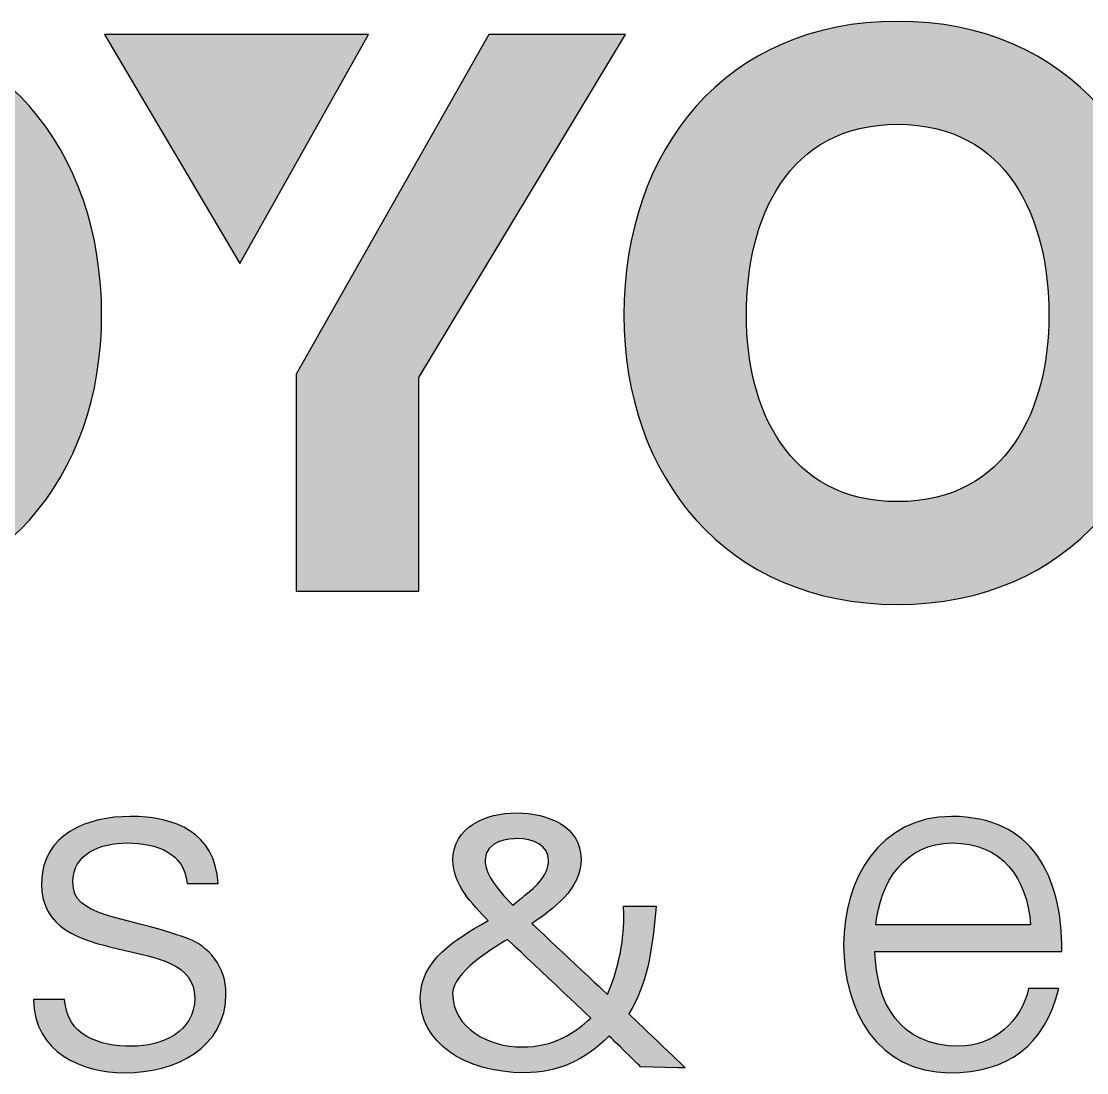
# Model space of a CAD drawing. Header units: millimetres. Extents: x 0 to 42000, y 0 to 29700.
# Drawn here: x 39325 to 39841, y 8774 to 9283 of the extents above; entities that cross this region are included whole.
import ezdxf

# ---------------------------------------------------------------- set-up
doc = ezdxf.new("R2010")
doc.units = ezdxf.units.MM
doc.layers.add('AA-SHEET', color=7, linetype='Continuous')

# ---------------------------------------------------------------- blocks, each defined once
blk = doc.blocks.new('AA-FORM')
at = {"layer": 'AA-SHEET'}
h = blk.add_hatch(color=9, dxfattribs=at)
edge = h.paths.add_edge_path()
edge.add_spline(control_points=[(39158.68, -20559.33), (39158.68, -20512.14), (39178.65, -20466.84), (39231.91, -20466.84)], knot_values=[2, 2, 2, 2, 3, 3, 3, 3], degree=3, periodic=0)
edge.add_line((39231.91, -20466.84), (39231.91, -20417.03))
edge.add_spline(control_points=[(39231.91, -20417.03), (39148.5, -20417.03), (39099.44, -20479.32), (39099.44, -20559.33)], knot_values=[3, 3, 3, 3, 4, 4, 4, 4], degree=3, periodic=0)
edge.add_spline(control_points=[(39099.44, -20559.33), (39099.44, -20637.06), (39148.5, -20699.37), (39231.91, -20699.37)], knot_values=[2, 2, 2, 2, 3, 3, 3, 3], degree=3, periodic=0)
edge.add_line((39231.91, -20699.37), (39231.91, -20649.51))
edge.add_spline(control_points=[(39231.91, -20649.51), (39178.65, -20649.51), (39158.68, -20604.21), (39158.68, -20559.33)], knot_values=[3, 3, 3, 3, 4, 4, 4, 4], degree=3, periodic=0)
edge = h.paths.add_edge_path()
edge.add_spline(control_points=[(39364.41, -20559.33), (39364.41, -20479.32), (39315.34, -20417.03), (39231.91, -20417.03)], knot_values=[0, 0, 0, 0, 1, 1, 1, 1], degree=3, periodic=0)
edge.add_line((39231.91, -20417.03), (39231.91, -20466.84))
edge.add_spline(control_points=[(39231.91, -20466.84), (39285.13, -20466.84), (39305.14, -20512.14), (39305.14, -20559.33)], knot_values=[1, 1, 1, 1, 2, 2, 2, 2], degree=3, periodic=0)
edge.add_spline(control_points=[(39305.14, -20559.33), (39305.14, -20604.21), (39285.13, -20649.51), (39231.91, -20649.51)], knot_values=[0, 0, 0, 0, 1, 1, 1, 1], degree=3, periodic=0)
edge.add_line((39231.91, -20649.51), (39231.91, -20699.37))
edge.add_spline(control_points=[(39231.91, -20699.37), (39315.34, -20699.37), (39364.41, -20637.06), (39364.41, -20559.33)], knot_values=[1, 1, 1, 1, 2, 2, 2, 2], degree=3, periodic=0)
h = blk.add_hatch(color=9, dxfattribs=at)
edge = h.paths.add_edge_path()
edge.add_spline(control_points=[(39676.38, -20559.38), (39676.38, -20512.2), (39696.36, -20466.9), (39749.61, -20466.9)], knot_values=[2, 2, 2, 2, 3, 3, 3, 3], degree=3, periodic=0)
edge.add_line((39749.61, -20466.9), (39749.61, -20417.08))
edge.add_spline(control_points=[(39749.61, -20417.08), (39666.2, -20417.08), (39617.14, -20479.38), (39617.14, -20559.38)], knot_values=[3, 3, 3, 3, 4, 4, 4, 4], degree=3, periodic=0)
edge.add_spline(control_points=[(39617.14, -20559.38), (39617.14, -20637.11), (39666.2, -20699.42), (39749.61, -20699.42)], knot_values=[2, 2, 2, 2, 3, 3, 3, 3], degree=3, periodic=0)
edge.add_line((39749.61, -20699.42), (39749.61, -20649.57))
edge.add_spline(control_points=[(39749.61, -20649.57), (39696.36, -20649.57), (39676.38, -20604.26), (39676.38, -20559.38)], knot_values=[3, 3, 3, 3, 4, 4, 4, 4], degree=3, periodic=0)
edge = h.paths.add_edge_path()
edge.add_spline(control_points=[(39882.11, -20559.38), (39882.11, -20479.38), (39833.05, -20417.08), (39749.61, -20417.08)], knot_values=[0, 0, 0, 0, 1, 1, 1, 1], degree=3, periodic=0)
edge.add_line((39749.61, -20417.08), (39749.61, -20466.9))
edge.add_spline(control_points=[(39749.61, -20466.9), (39802.84, -20466.9), (39822.84, -20512.2), (39822.84, -20559.38)], knot_values=[1, 1, 1, 1, 2, 2, 2, 2], degree=3, periodic=0)
edge.add_spline(control_points=[(39822.84, -20559.38), (39822.84, -20604.26), (39802.84, -20649.57), (39749.61, -20649.57)], knot_values=[0, 0, 0, 0, 1, 1, 1, 1], degree=3, periodic=0)
edge.add_line((39749.61, -20649.57), (39749.61, -20699.42))
edge.add_spline(control_points=[(39749.61, -20699.42), (39833.05, -20699.42), (39882.11, -20637.11), (39882.11, -20559.38)], knot_values=[1, 1, 1, 1, 2, 2, 2, 2], degree=3, periodic=0)
for color, points in [(251, [(39493.45, -20423.42), (39365.68, -20423.42), (39431.28, -20534.23)]), (9, [(39617.83, -20423.42), (39551.75, -20423.42), (39458.51, -20587.93), (39458.51, -20692.9), (39517.83, -20692.9), (39517.83, -20589.46)])]:
    blk.add_hatch(color=color, dxfattribs=at).paths.add_polyline_path(points)
h = blk.add_hatch(color=253, dxfattribs=at)
edge = h.paths.add_edge_path()
edge.add_spline(control_points=[(39350.4, -20833.75), (39350.4, -20820.01), (39363.7, -20814.87), (39376.75, -20814.87)], knot_values=[3, 3, 3, 3, 4, 4, 4, 4], degree=3, periodic=0)
edge.add_spline(control_points=[(39376.75, -20814.87), (39391.19, -20814.87), (39404.27, -20819.76), (39405.67, -20834.45)], knot_values=[2, 2, 2, 2, 3, 3, 3, 3], degree=3, periodic=0)
edge.add_spline(control_points=[(39405.67, -20834.45), (39405.67, -20834.45), (39420.81, -20834.45), (39420.81, -20834.45), (39418.96, -20809.73), (39400.3, -20802.03), (39378.14, -20802.03)], knot_values=[0, 0, 0, 0, 1, 1, 1, 2, 2, 2, 2], degree=3, periodic=0)
edge.add_spline(control_points=[(39378.14, -20802.03), (39357.65, -20802.03), (39335.26, -20810.44), (39335.26, -20834.67)], knot_values=[13, 13, 13, 13, 14, 14, 14, 14], degree=3, periodic=0)
edge.add_spline(control_points=[(39335.26, -20834.67), (39335.26, -20856.38), (39353.89, -20861.73), (39372.31, -20866.15)], knot_values=[12, 12, 12, 12, 13, 13, 13, 13], degree=3, periodic=0)
edge.add_spline(control_points=[(39372.31, -20866.15), (39390.98, -20870.37), (39409.4, -20873.16), (39409.4, -20889.95)], knot_values=[11, 11, 11, 11, 12, 12, 12, 12], degree=3, periodic=0)
edge.add_spline(control_points=[(39409.4, -20889.95), (39409.4, -20906.28), (39393.77, -20913.27), (39378.84, -20913.27)], knot_values=[10, 10, 10, 10, 11, 11, 11, 11], degree=3, periodic=0)
edge.add_spline(control_points=[(39378.84, -20913.27), (39363, -20913.27), (39347.61, -20908.14), (39346.43, -20890.63)], knot_values=[9, 9, 9, 9, 10, 10, 10, 10], degree=3, periodic=0)
edge.add_spline(control_points=[(39346.43, -20890.63), (39346.43, -20890.63), (39331.28, -20890.63), (39331.28, -20890.63), (39331.77, -20916.51), (39355.05, -20926.09), (39375.38, -20926.09)], knot_values=[7, 7, 7, 7, 8, 8, 8, 9, 9, 9, 9], degree=3, periodic=0)
edge.add_spline(control_points=[(39375.38, -20926.09), (39400.08, -20926.09), (39424.52, -20914.2), (39424.52, -20887.86)], knot_values=[6, 6, 6, 6, 7, 7, 7, 7], degree=3, periodic=0)
edge.add_spline(control_points=[(39424.52, -20887.86), (39424.52, -20875.27), (39416.84, -20864.76), (39404.7, -20860.57)], knot_values=[5, 5, 5, 5, 6, 6, 6, 6], degree=3, periodic=0)
edge.add_spline(control_points=[(39404.7, -20860.57), (39373.01, -20849.39), (39350.4, -20851.03), (39350.4, -20833.75)], knot_values=[4, 4, 4, 4, 5, 5, 5, 5], degree=3, periodic=0)
h = blk.add_hatch(color=253, dxfattribs=at)
h.paths.add_polyline_path([(39573.25, -20873.35), (39573.82, -20873.89), (39574.39, -20874.43), (39574.98, -20874.98), (39575.56, -20875.54), (39576.15, -20876.1), (39576.75, -20876.66), (39577.35, -20877.23), (39577.95, -20877.8), (39578.55, -20878.37), (39579.16, -20878.94), (39579.77, -20879.52), (39580.38, -20880.09), (39580.98, -20880.67), (39581.59, -20881.24), (39582.2, -20881.82), (39582.81, -20882.39), (39583.41, -20882.97), (39584.02, -20883.54), (39584.62, -20884.11), (39585.22, -20884.67), (39585.81, -20885.24), (39586.4, -20885.8), (39586.99, -20886.35), (39587.57, -20886.9), (39588.14, -20887.44), (39588.71, -20887.98), (39589.28, -20888.52), (39589.83, -20889.04), (39590.38, -20889.56), (39590.92, -20890.08), (39591.45, -20890.58), (39591.98, -20891.08), (39592.49, -20891.56), (39593, -20892.04), (39593.49, -20892.51), (39593.97, -20892.97), (39594.45, -20893.41), (39594.91, -20893.85), (39595.35, -20894.27), (39595.79, -20894.69), (39596.21, -20895.08), (39596.62, -20895.47), (39597.01, -20895.84), (39597.39, -20896.2), (39597.75, -20896.55), (39598.1, -20896.88), (39598.43, -20897.19), (39598.74, -20897.49), (39599.04, -20897.77), (39599.32, -20898.04), (39599.58, -20898.28), (39599.82, -20898.51), (39600.04, -20898.73), (39600.25, -20898.92), (39600.43, -20899.09), (39600.59, -20899.25), (39600.73, -20899.38), (39600.85, -20899.5), (39600.95, -20899.59), (39601.02, -20899.66), (39600.5, -20900.13), (39599.98, -20900.6), (39599.45, -20901.06), (39598.92, -20901.52), (39598.38, -20901.98), (39597.83, -20902.43), (39597.28, -20902.88), (39596.73, -20903.33), (39596.16, -20903.77), (39595.6, -20904.2), (39595.02, -20904.63), (39594.44, -20905.06), (39593.85, -20905.47), (39593.25, -20905.88), (39592.65, -20906.29), (39592.04, -20906.69), (39591.42, -20907.08), (39590.79, -20907.46), (39590.15, -20907.83), (39589.5, -20908.2), (39588.85, -20908.55), (39588.19, -20908.9), (39587.51, -20909.24), (39586.83, -20909.57), (39586.13, -20909.89), (39585.43, -20910.19), (39584.72, -20910.49), (39583.99, -20910.78), (39583.26, -20911.05), (39582.51, -20911.31), (39581.75, -20911.56), (39580.98, -20911.8), (39580.2, -20912.02), (39579.4, -20912.24), (39578.6, -20912.43), (39577.78, -20912.62), (39576.95, -20912.79), (39576.1, -20912.94), (39575.24, -20913.08), (39574.37, -20913.21), (39573.48, -20913.32), (39572.58, -20913.41), (39571.67, -20913.49), (39570.74, -20913.55), (39569.79, -20913.59), (39568.83, -20913.62), (39567.86, -20913.63), (39567.11, -20913.62), (39566.35, -20913.6), (39565.6, -20913.57), (39564.84, -20913.52), (39564.08, -20913.47), (39563.33, -20913.4), (39562.57, -20913.31), (39561.82, -20913.22), (39561.07, -20913.11), (39560.32, -20912.98), (39559.57, -20912.85), (39558.83, -20912.7), (39558.09, -20912.54), (39557.36, -20912.37), (39556.62, -20912.19), (39555.9, -20911.99), (39555.17, -20911.78), (39554.46, -20911.56), (39553.75, -20911.32), (39553.04, -20911.07), (39552.34, -20910.81), (39551.65, -20910.54), (39550.97, -20910.26), (39550.29, -20909.96), (39549.62, -20909.65), (39548.96, -20909.33), (39548.31, -20909), (39547.67, -20908.65), (39547.04, -20908.3), (39546.42, -20907.93), (39545.81, -20907.54), (39545.21, -20907.15), (39544.62, -20906.75), (39544.05, -20906.33), (39543.48, -20905.9), (39542.93, -20905.46), (39542.39, -20905), (39541.87, -20904.54), (39541.35, -20904.06), (39540.86, -20903.57), (39540.38, -20903.07), (39539.91, -20902.56), (39539.46, -20902.03), (39539.02, -20901.5), (39538.6, -20900.95), (39538.2, -20900.39), (39537.81, -20899.82), (39537.44, -20899.24), (39537.09, -20898.64), (39536.76, -20898.04), (39536.44, -20897.42), (39536.15, -20896.79), (39535.87, -20896.15), (39535.61, -20895.5), (39535.38, -20894.84), (39535.16, -20894.16), (39534.97, -20893.48), (39534.79, -20892.78), (39534.64, -20892.07), (39534.51, -20891.36), (39534.41, -20890.63), (39534.32, -20889.88), (39534.26, -20889.13), (39534.23, -20888.37), (39534.21, -20887.59), (39534.23, -20887.07), (39534.28, -20886.55), (39534.37, -20886.02), (39534.49, -20885.49), (39534.64, -20884.96), (39534.82, -20884.42), (39535.04, -20883.88), (39535.28, -20883.34), (39535.55, -20882.8), (39535.84, -20882.26), (39536.16, -20881.71), (39536.51, -20881.17), (39536.88, -20880.62), (39537.27, -20880.08), (39537.69, -20879.54), (39538.12, -20878.99), (39538.57, -20878.45), (39539.05, -20877.91), (39539.54, -20877.37), (39540.04, -20876.84), (39540.56, -20876.3), (39541.1, -20875.77), (39541.65, -20875.24), (39542.21, -20874.72), (39542.78, -20874.2), (39543.36, -20873.68), (39543.96, -20873.17), (39544.55, -20872.66), (39545.16, -20872.16), (39545.77, -20871.67), (39546.39, -20871.17), (39547.01, -20870.69), (39547.64, -20870.21), (39548.26, -20869.74), (39548.89, -20869.28), (39549.52, -20868.82), (39550.14, -20868.37), (39550.77, -20867.93), (39551.39, -20867.5), (39552, -20867.08), (39552.61, -20866.66), (39553.22, -20866.26), (39553.81, -20865.87), (39554.4, -20865.48), (39554.98, -20865.11), (39555.55, -20864.75), (39556.1, -20864.39), (39556.65, -20864.05), (39557.18, -20863.73), (39557.69, -20863.41), (39558.19, -20863.11), (39558.67, -20862.82), (39559.14, -20862.54), (39559.58, -20862.27), (39560.01, -20862.02), (39560.41, -20861.79), (39560.8, -20861.57), (39560.97, -20861.73), (39561.15, -20861.9), (39561.3, -20862.04), (39561.46, -20862.2), (39561.65, -20862.37), (39561.86, -20862.57), (39562.08, -20862.78), (39562.33, -20863.02), (39562.59, -20863.27), (39562.87, -20863.53), (39563.17, -20863.82), (39563.49, -20864.12), (39563.82, -20864.43), (39564.17, -20864.76), (39564.54, -20865.11), (39564.92, -20865.47), (39565.32, -20865.85), (39565.73, -20866.23), (39566.15, -20866.63), (39566.59, -20867.05), (39567.04, -20867.47), (39567.5, -20867.91), (39567.97, -20868.36), (39568.46, -20868.82), (39568.95, -20869.29), (39569.46, -20869.76), (39569.97, -20870.25), (39570.5, -20870.75), (39571.03, -20871.25), (39571.58, -20871.77), (39572.13, -20872.29), (39572.68, -20872.81)])
h.paths.add_polyline_path([(39619.45, -20897.52), (39621.36, -20894.33), (39623.05, -20891.06), (39624.54, -20887.73), (39625.84, -20884.34), (39626.98, -20880.89), (39627.97, -20877.41), (39628.82, -20873.88), (39629.55, -20870.32), (39630.18, -20866.74), (39630.73, -20863.15), (39631.21, -20859.55), (39631.65, -20855.94), (39632.05, -20852.34), (39632.23, -20850.62), (39632.25, -20850.46), (39632.28, -20850.17), (39632.32, -20849.77), (39632.37, -20849.29), (39632.42, -20848.75), (39632.48, -20848.18), (39632.54, -20847.61), (39632.6, -20847.06), (39632.65, -20846.55), (39632.7, -20846.11), (39632.73, -20845.77), (39632.76, -20845.55), (39632.76, -20845.48), (39632.49, -20845.48), (39631.77, -20845.48), (39630.69, -20845.48), (39629.32, -20845.47), (39627.73, -20845.47), (39626.02, -20845.47), (39624.26, -20845.47), (39622.52, -20845.46), (39620.88, -20845.46), (39619.42, -20845.46), (39618.22, -20845.46), (39617.36, -20845.45), (39616.91, -20845.45), (39616.87, -20845.46), (39616.87, -20845.51), (39616.88, -20845.59), (39616.89, -20845.7), (39616.9, -20845.83), (39616.91, -20845.98), (39616.92, -20846.13), (39616.93, -20846.29), (39616.94, -20846.44), (39616.95, -20846.57), (39616.96, -20846.69), (39616.97, -20846.78), (39616.97, -20846.84), (39616.98, -20846.89), (39616.98, -20847.19), (39616.99, -20847.49), (39617, -20847.79), (39617, -20848.09), (39617.01, -20848.39), (39617.02, -20848.69), (39617.03, -20848.99), (39617.03, -20849.29), (39617.04, -20849.59), (39617.05, -20849.89), (39617.05, -20850.2), (39617.05, -20850.5), (39617.06, -20850.81), (39617.03, -20852.69), (39616.92, -20855.54), (39616.71, -20858.42), (39616.4, -20861.33), (39616, -20864.25), (39615.52, -20867.17), (39614.95, -20870.06), (39614.3, -20872.92), (39613.58, -20875.73), (39612.79, -20878.48), (39611.93, -20881.15), (39611, -20883.72), (39610.01, -20886.19), (39609.03, -20888.08), (39607.84, -20886.95), (39605.86, -20885.08), (39603.22, -20882.61), (39600.08, -20879.66), (39596.58, -20876.37), (39592.85, -20872.87), (39589.06, -20869.31), (39585.33, -20865.81), (39581.81, -20862.51), (39578.65, -20859.54), (39575.99, -20857.05), (39573.98, -20855.16), (39572.76, -20854.01), (39574.17, -20852.73), (39576.58, -20851.06), (39579.02, -20849.3), (39581.45, -20847.44), (39583.82, -20845.48), (39586.11, -20843.4), (39588.26, -20841.2), (39590.25, -20838.87), (39592.02, -20836.41), (39593.55, -20833.81), (39594.78, -20831.06), (39595.68, -20828.16), (39596.22, -20825.1), (39596.34, -20821.85), (39595.98, -20818.62), (39595.15, -20815.66), (39593.89, -20812.98), (39592.23, -20810.57), (39590.22, -20808.42), (39587.89, -20806.53), (39585.28, -20804.9), (39582.43, -20803.52), (39579.38, -20802.39), (39576.17, -20801.5), (39572.84, -20800.86), (39569.42, -20800.45), (39565.95, -20800.27), (39562.61, -20800.33), (39559.31, -20800.63), (39556.04, -20801.16), (39552.85, -20801.94), (39549.78, -20802.97), (39546.87, -20804.26), (39544.16, -20805.79), (39541.69, -20807.59), (39539.51, -20809.64), (39537.66, -20811.97), (39536.18, -20814.56), (39535.1, -20817.42), (39534.49, -20820.56), (39534.36, -20823.74), (39534.58, -20826.32), (39535.07, -20828.83), (39535.8, -20831.25), (39536.75, -20833.61), (39537.89, -20835.89), (39539.2, -20838.11), (39540.66, -20840.26), (39542.24, -20842.36), (39543.92, -20844.4), (39545.66, -20846.39), (39547.45, -20848.33), (39549.26, -20850.23), (39551.07, -20852.1), (39551.39, -20852.5), (39551.32, -20852.52), (39551.24, -20852.54), (39551.16, -20852.57), (39551.08, -20852.6), (39551, -20852.64), (39550.93, -20852.67), (39550.86, -20852.7), (39550.8, -20852.73), (39550.74, -20852.75), (39550.7, -20852.77), (39550.67, -20852.79), (39550.65, -20852.8), (39549.59, -20853.42), (39546.21, -20855.42), (39542.82, -20857.49), (39539.47, -20859.63), (39536.22, -20861.87), (39533.09, -20864.22), (39530.15, -20866.71), (39527.43, -20869.34), (39524.99, -20872.14), (39522.87, -20875.12), (39521.13, -20878.3), (39519.79, -20881.71), (39518.92, -20885.34), (39518.56, -20889.24), (39518.8, -20893.8), (39519.69, -20898.24), (39521.21, -20902.43), (39523.34, -20906.35), (39526.04, -20909.98), (39529.29, -20913.29), (39533.06, -20916.27), (39537.31, -20918.9), (39542.02, -20921.15), (39547.16, -20923.01), (39552.7, -20924.45), (39558.61, -20925.45), (39564.87, -20925.99), (39570.3, -20926.07), (39573.79, -20925.91), (39577.18, -20925.55), (39580.49, -20924.99), (39583.71, -20924.24), (39586.85, -20923.29), (39589.92, -20922.15), (39592.91, -20920.81), (39595.84, -20919.27), (39598.71, -20917.53), (39601.53, -20915.6), (39604.29, -20913.46), (39607.01, -20911.13), (39609.69, -20908.59), (39610.4, -20908.74), (39611.22, -20909.54), (39612.32, -20910.63), (39613.65, -20911.94), (39615.14, -20913.41), (39616.73, -20914.96), (39618.34, -20916.55), (39619.93, -20918.11), (39621.41, -20919.57), (39622.73, -20920.87), (39623.83, -20921.94), (39624.64, -20922.74), (39625.09, -20923.18), (39625.22, -20923.26), (39625.73, -20923.27), (39626.72, -20923.29), (39628.09, -20923.32), (39629.76, -20923.35), (39631.64, -20923.4), (39633.63, -20923.44), (39635.65, -20923.48), (39637.61, -20923.53), (39639.42, -20923.56), (39640.99, -20923.6), (39642.23, -20923.63), (39643.06, -20923.64), (39643.37, -20923.65), (39643.42, -20923.65), (39646.66, -20923.65), (39646.58, -20923.56), (39645.81, -20922.82), (39644.36, -20921.43), (39642.36, -20919.51), (39639.93, -20917.18), (39637.2, -20914.56), (39634.29, -20911.78), (39631.33, -20908.94), (39628.44, -20906.17), (39625.75, -20903.58), (39623.38, -20901.31), (39621.46, -20899.46), (39620.1, -20898.16)])
h.paths.add_polyline_path([(39575.4, -20834.59), (39574.81, -20835.21), (39574.2, -20835.83), (39573.57, -20836.44), (39572.92, -20837.04), (39572.26, -20837.64), (39571.58, -20838.24), (39570.9, -20838.82), (39570.2, -20839.41), (39569.5, -20839.99), (39568.79, -20840.56), (39568.08, -20841.14), (39567.37, -20841.71), (39566.65, -20842.28), (39566.59, -20842.33), (39566.48, -20842.42), (39566.33, -20842.55), (39566.24, -20842.62), (39566.14, -20842.7), (39566.03, -20842.79), (39565.91, -20842.89), (39565.79, -20842.99), (39565.66, -20843.1), (39565.53, -20843.21), (39565.39, -20843.32), (39565.24, -20843.44), (39565.1, -20843.56), (39564.95, -20843.68), (39564.8, -20843.8), (39564.65, -20843.92), (39564.5, -20844.04), (39564.35, -20844.17), (39564.2, -20844.29), (39564.05, -20844.41), (39563.91, -20844.52), (39563.77, -20844.64), (39563.63, -20844.75), (39563.5, -20844.85), (39563.38, -20844.95), (39562.58, -20844.17), (39561.82, -20843.39), (39561.07, -20842.62), (39560.35, -20841.86), (39559.66, -20841.11), (39558.98, -20840.37), (39558.33, -20839.63), (39557.71, -20838.9), (39557.11, -20838.18), (39556.53, -20837.47), (39555.98, -20836.77), (39555.45, -20836.07), (39554.94, -20835.39), (39554.46, -20834.71), (39554, -20834.03), (39553.57, -20833.37), (39553.16, -20832.71), (39552.78, -20832.06), (39552.42, -20831.42), (39552.08, -20830.78), (39551.77, -20830.16), (39551.49, -20829.54), (39551.23, -20828.93), (39550.99, -20828.32), (39550.78, -20827.72), (39550.59, -20827.13), (39550.43, -20826.55), (39550.29, -20825.98), (39550.18, -20825.41), (39550.09, -20824.85), (39550.03, -20824.29), (39549.99, -20823.75), (39549.98, -20823.21), (39549.99, -20822.67), (39550.03, -20822.15), (39550.09, -20821.64), (39550.17, -20821.16), (39550.28, -20820.69), (39550.41, -20820.24), (39550.56, -20819.81), (39550.72, -20819.4), (39550.91, -20819), (39551.12, -20818.62), (39551.34, -20818.25), (39551.58, -20817.9), (39551.84, -20817.56), (39552.11, -20817.24), (39552.39, -20816.94), (39552.69, -20816.65), (39553, -20816.37), (39553.33, -20816.1), (39553.66, -20815.85), (39554, -20815.61), (39554.36, -20815.39), (39554.72, -20815.17), (39555.09, -20814.97), (39555.46, -20814.78), (39555.84, -20814.6), (39556.23, -20814.43), (39556.62, -20814.27), (39557.01, -20814.13), (39557.41, -20813.99), (39557.81, -20813.86), (39558.21, -20813.74), (39558.61, -20813.63), (39559.01, -20813.53), (39559.41, -20813.43), (39559.81, -20813.35), (39560.2, -20813.27), (39560.59, -20813.2), (39560.97, -20813.14), (39561.35, -20813.08), (39561.73, -20813.03), (39562.09, -20812.98), (39562.45, -20812.94), (39562.8, -20812.91), (39563.14, -20812.88), (39563.47, -20812.85), (39563.79, -20812.83), (39564.09, -20812.81), (39564.39, -20812.8), (39564.67, -20812.79), (39564.93, -20812.78), (39565.18, -20812.78), (39565.41, -20812.77), (39565.63, -20812.77), (39566.11, -20812.78), (39566.59, -20812.79), (39567.06, -20812.81), (39567.54, -20812.84), (39568.02, -20812.88), (39568.49, -20812.93), (39568.96, -20812.99), (39569.42, -20813.06), (39569.89, -20813.13), (39570.35, -20813.22), (39570.8, -20813.31), (39571.25, -20813.42), (39571.7, -20813.53), (39572.14, -20813.65), (39572.57, -20813.78), (39573, -20813.92), (39573.42, -20814.07), (39573.84, -20814.23), (39574.24, -20814.4), (39574.64, -20814.58), (39575.03, -20814.77), (39575.41, -20814.97), (39575.78, -20815.18), (39576.14, -20815.4), (39576.49, -20815.62), (39576.83, -20815.86), (39577.16, -20816.11), (39577.47, -20816.37), (39577.78, -20816.63), (39578.07, -20816.91), (39578.35, -20817.2), (39578.61, -20817.5), (39578.86, -20817.8), (39579.1, -20818.12), (39579.32, -20818.45), (39579.53, -20818.79), (39579.72, -20819.14), (39579.89, -20819.5), (39580.05, -20819.87), (39580.19, -20820.25), (39580.32, -20820.64), (39580.42, -20821.04), (39580.51, -20821.45), (39580.58, -20821.87), (39580.63, -20822.31), (39580.66, -20822.75), (39580.67, -20823.21), (39580.64, -20824.01), (39580.57, -20824.81), (39580.45, -20825.59), (39580.28, -20826.35), (39580.07, -20827.1), (39579.82, -20827.84), (39579.53, -20828.56), (39579.2, -20829.27), (39578.83, -20829.97), (39578.43, -20830.66), (39578, -20831.34), (39577.53, -20832.01), (39577.04, -20832.67), (39576.52, -20833.32), (39575.97, -20833.96)])
h = blk.add_hatch(color=253, dxfattribs=at)
edge = h.paths.add_edge_path()
edge.add_spline(control_points=[(39783.85, -20867.33), (39806.47, -20867.33), (39829.09, -20867.33), (39829.09, -20867.33), (39829.09, -20830.73), (39814.83, -20802.03), (39775.68, -20802.03)], knot_values=[6, 6, 6, 6, 6.5, 6.5, 6.5, 7.5, 7.5, 7.5, 7.5], degree=3, periodic=0)
edge.add_spline(control_points=[(39775.68, -20802.03), (39740.98, -20802.03), (39723.47, -20832.37), (39723.47, -20864.05)], knot_values=[5, 5, 5, 5, 6, 6, 6, 6], degree=3, periodic=0)
edge.add_spline(control_points=[(39723.47, -20864.05), (39723.47, -20896.01), (39739.77, -20926.09), (39774.74, -20926.09)], knot_values=[4, 4, 4, 4, 5, 5, 5, 5], degree=3, periodic=0)
edge.add_spline(control_points=[(39774.74, -20926.09), (39802.96, -20926.09), (39820.44, -20913.27), (39827.69, -20885.28)], knot_values=[3, 3, 3, 3, 4, 4, 4, 4], degree=3, periodic=0)
edge.add_spline(control_points=[(39827.69, -20885.28), (39827.69, -20885.28), (39813.03, -20885.28), (39813.03, -20885.28), (39809.51, -20901.38), (39795.74, -20913.27), (39779.22, -20913.27)], knot_values=[1, 1, 1, 1, 2, 2, 2, 3, 3, 3, 3], degree=3, periodic=0)
edge.add_spline(control_points=[(39779.22, -20913.27), (39750.49, -20913.27), (39739.1, -20892.27), (39738.62, -20867.33), (39738.62, -20867.33), (39761.24, -20867.33), (39783.85, -20867.33)], knot_values=[7.5, 7.5, 7.5, 7.5, 8.5, 8.5, 8.5, 9, 9, 9, 9], degree=3, periodic=0)
edge = h.paths.add_edge_path(flags=16)
edge.add_spline(control_points=[(39775.92, -20814.87), (39800.14, -20814.87), (39812.28, -20831.88), (39813.92, -20854.51), (39813.92, -20854.51), (39795.21, -20854.51), (39776.51, -20854.51)], knot_values=[2.5, 2.5, 2.5, 2.5, 3.5, 3.5, 3.5, 4, 4, 4, 4], degree=3, periodic=0)
edge.add_spline(control_points=[(39776.51, -20854.51), (39757.81, -20854.51), (39739.1, -20854.51), (39739.1, -20854.51), (39740.98, -20833.98), (39753.07, -20814.87), (39775.92, -20814.87)], knot_values=[1, 1, 1, 1, 1.5, 1.5, 1.5, 2.5, 2.5, 2.5, 2.5], degree=3, periodic=0)
at = {"layer": 'AA-SHEET', "color": 251}
blk.add_lwpolyline([(39493.45, -20423.42), (39365.68, -20423.42), (39431.28, -20534.23)], close=True, dxfattribs=at)
at = {"layer": 'AA-SHEET', "color": 9}
blk.add_lwpolyline([(39551.75, -20423.42), (39458.51, -20587.93), (39458.51, -20692.9), (39517.83, -20692.9), (39517.83, -20589.46), (39617.83, -20423.42)], close=True, dxfattribs=at)
for points in [[(39231.91, -20417.03), (39315.31, -20417.03), (39364.34, -20479.32), (39364.34, -20559.33), (39364.34, -20637.06), (39315.31, -20699.37), (39231.91, -20699.37), (39148.54, -20699.37), (39099.51, -20637.06), (39099.51, -20559.33), (39099.51, -20479.32), (39148.54, -20417.03), (39231.91, -20417.03)], [(39749.55, -20417.05), (39832.98, -20417.05), (39882.04, -20479.32), (39882.04, -20559.38), (39882.04, -20637.1), (39832.98, -20699.37), (39749.55, -20699.37), (39666.22, -20699.37), (39617.08, -20637.1), (39617.08, -20559.38), (39617.08, -20479.32), (39666.22, -20417.05), (39749.55, -20417.05)], [(39749.55, -20649.58), (39802.8, -20649.58), (39822.78, -20604.28), (39822.78, -20559.38), (39822.78, -20512.2), (39802.8, -20466.9), (39749.55, -20466.9), (39696.38, -20466.9), (39676.37, -20512.2), (39676.37, -20559.38), (39676.37, -20604.28), (39696.38, -20649.58), (39749.55, -20649.58)]]:
    blk.add_open_spline(points, degree=3, knots=[0, 0, 0, 0, 1, 1, 1, 2, 2, 2, 3, 3, 3, 4, 4, 4, 4], dxfattribs=at)
at = {"layer": 'AA-SHEET', "color": 253}
for points, knots in [([(39378.14, -20802.03), (39400.3, -20802.03), (39418.96, -20809.73), (39420.81, -20834.45), (39420.81, -20834.45), (39405.67, -20834.45), (39405.67, -20834.45), (39404.27, -20819.76), (39391.19, -20814.87), (39376.75, -20814.87), (39363.7, -20814.87), (39350.4, -20820.01), (39350.4, -20833.75), (39350.4, -20851.03), (39373.01, -20849.39), (39404.7, -20860.57), (39416.84, -20864.76), (39424.52, -20875.27), (39424.52, -20887.86), (39424.52, -20914.2), (39400.08, -20926.09), (39375.38, -20926.09), (39355.05, -20926.09), (39331.77, -20916.51), (39331.28, -20890.63), (39331.28, -20890.63), (39346.43, -20890.63), (39346.43, -20890.63), (39347.61, -20908.14), (39363, -20913.27), (39378.84, -20913.27), (39393.77, -20913.27), (39409.4, -20906.28), (39409.4, -20889.95), (39409.4, -20873.16), (39390.98, -20870.37), (39372.31, -20866.15), (39353.89, -20861.73), (39335.26, -20856.38), (39335.26, -20834.67), (39335.26, -20810.44), (39357.65, -20802.03), (39378.14, -20802.03)], [0, 0, 0, 0, 1, 1, 1, 2, 2, 2, 3, 3, 3, 4, 4, 4, 5, 5, 5, 6, 6, 6, 7, 7, 7, 8, 8, 8, 9, 9, 9, 10, 10, 10, 11, 11, 11, 12, 12, 12, 13, 13, 13, 14, 14, 14, 14]), ([(39619.45, -20897.52), (39628.55, -20883.36), (39630.51, -20866.75), (39632.23, -20850.64), (39632.23, -20850.64), (39632.76, -20845.48), (39632.76, -20845.48), (39632.76, -20845.48), (39616.87, -20845.45), (39616.87, -20845.45), (39616.87, -20845.45), (39616.97, -20846.86), (39616.97, -20846.86), (39617, -20848.2), (39617.06, -20849.55), (39617.06, -20850.92), (39617.06, -20863.44), (39613.91, -20877.83), (39609.13, -20888.18), (39606.48, -20885.63), (39574.71, -20855.85), (39572.56, -20853.83), (39583.01, -20846.78), (39596.35, -20837.29), (39596.35, -20822.57), (39596.35, -20807.15), (39580.64, -20800.27), (39565.04, -20800.27), (39550.27, -20800.27), (39534.35, -20807.41), (39534.35, -20823.04), (39534.35, -20834.94), (39543.4, -20844.24), (39551.45, -20852.48), (39551.13, -20852.55), (39550.65, -20852.8), (39550.65, -20852.8), (39535.64, -20861.63), (39518.56, -20871.6), (39518.56, -20889.88), (39518.56, -20911.19), (39539.29, -20926.09), (39568.99, -20926.09), (39585.05, -20926.09), (39598.04, -20920.25), (39609.97, -20908.31), (39611.36, -20909.69), (39625.17, -20923.25), (39625.17, -20923.25), (39625.17, -20923.25), (39643.37, -20923.65), (39643.37, -20923.65), (39643.37, -20923.65), (39646.67, -20923.65), (39646.67, -20923.65), (39646.67, -20923.65), (39620.65, -20898.7), (39619.45, -20897.52)], [0, 0, 0, 0, 1, 1, 1, 2, 2, 2, 3, 3, 3, 4, 4, 4, 5, 5, 5, 6, 6, 6, 7, 7, 7, 8, 8, 8, 9, 9, 9, 10, 10, 10, 11, 11, 11, 12, 12, 12, 13, 13, 13, 14, 14, 14, 15, 15, 15, 16, 16, 16, 17, 17, 17, 18, 18, 18, 19, 19, 19, 19]), ([(39738.62, -20867.33), (39739.08, -20892.27), (39750.52, -20913.27), (39779.17, -20913.27), (39795.71, -20913.27), (39809.49, -20901.38), (39812.98, -20885.28), (39812.98, -20885.28), (39827.67, -20885.28), (39827.67, -20885.28), (39820.44, -20913.27), (39802.96, -20926.09), (39774.76, -20926.09), (39739.77, -20926.09), (39723.45, -20896.01), (39723.45, -20864.05), (39723.45, -20832.37), (39740.93, -20802.03), (39775.68, -20802.03), (39814.86, -20802.03), (39829.09, -20830.73), (39829.09, -20867.33), (39829.09, -20867.33), (39738.62, -20867.33), (39738.62, -20867.33)], [0, 0, 0, 0, 1, 1, 1, 2, 2, 2, 3, 3, 3, 4, 4, 4, 5, 5, 5, 6, 6, 6, 7, 7, 7, 8, 8, 8, 8]), ([(39580.67, -20823.21), (39580.67, -20831.09), (39573.55, -20836.78), (39566.65, -20842.28), (39566.65, -20842.28), (39564.56, -20844.01), (39563.38, -20844.95), (39554.54, -20836.28), (39549.98, -20829.11), (39549.98, -20823.21), (39549.98, -20813.51), (39561.95, -20812.77), (39565.63, -20812.77), (39573.12, -20812.77), (39580.67, -20816), (39580.67, -20823.21)], [0, 0, 0, 0, 1, 1, 1, 2, 2, 2, 3, 3, 3, 4, 4, 4, 5, 5, 5, 5]), ([(39813.92, -20854.51), (39812.31, -20831.88), (39800.14, -20814.87), (39775.92, -20814.87), (39753.09, -20814.87), (39740.93, -20833.98), (39739.08, -20854.51), (39739.08, -20854.51), (39813.92, -20854.51), (39813.92, -20854.51)], [0, 0, 0, 0, 1, 1, 1, 2, 2, 2, 3, 3, 3, 3]), ([(39534.21, -20887.59), (39534.21, -20877.74), (39553.74, -20865.63), (39560.8, -20861.57), (39562.17, -20862.87), (39599.04, -20897.73), (39601.02, -20899.66), (39592.91, -20907.02), (39583.25, -20913.63), (39567.86, -20913.63), (39551.53, -20913.63), (39534.21, -20904.5), (39534.21, -20887.59)], [0, 0, 0, 0, 1, 1, 1, 2, 2, 2, 3, 3, 3, 4, 4, 4, 4])]:
    blk.add_open_spline(points, degree=3, knots=knots, dxfattribs=at)

msp = doc.modelspace()

# ---------------------------------------------------------------- block references
msp.add_blockref('AA-FORM', (0, 29700))

doc.saveas('drawing.dxf')
